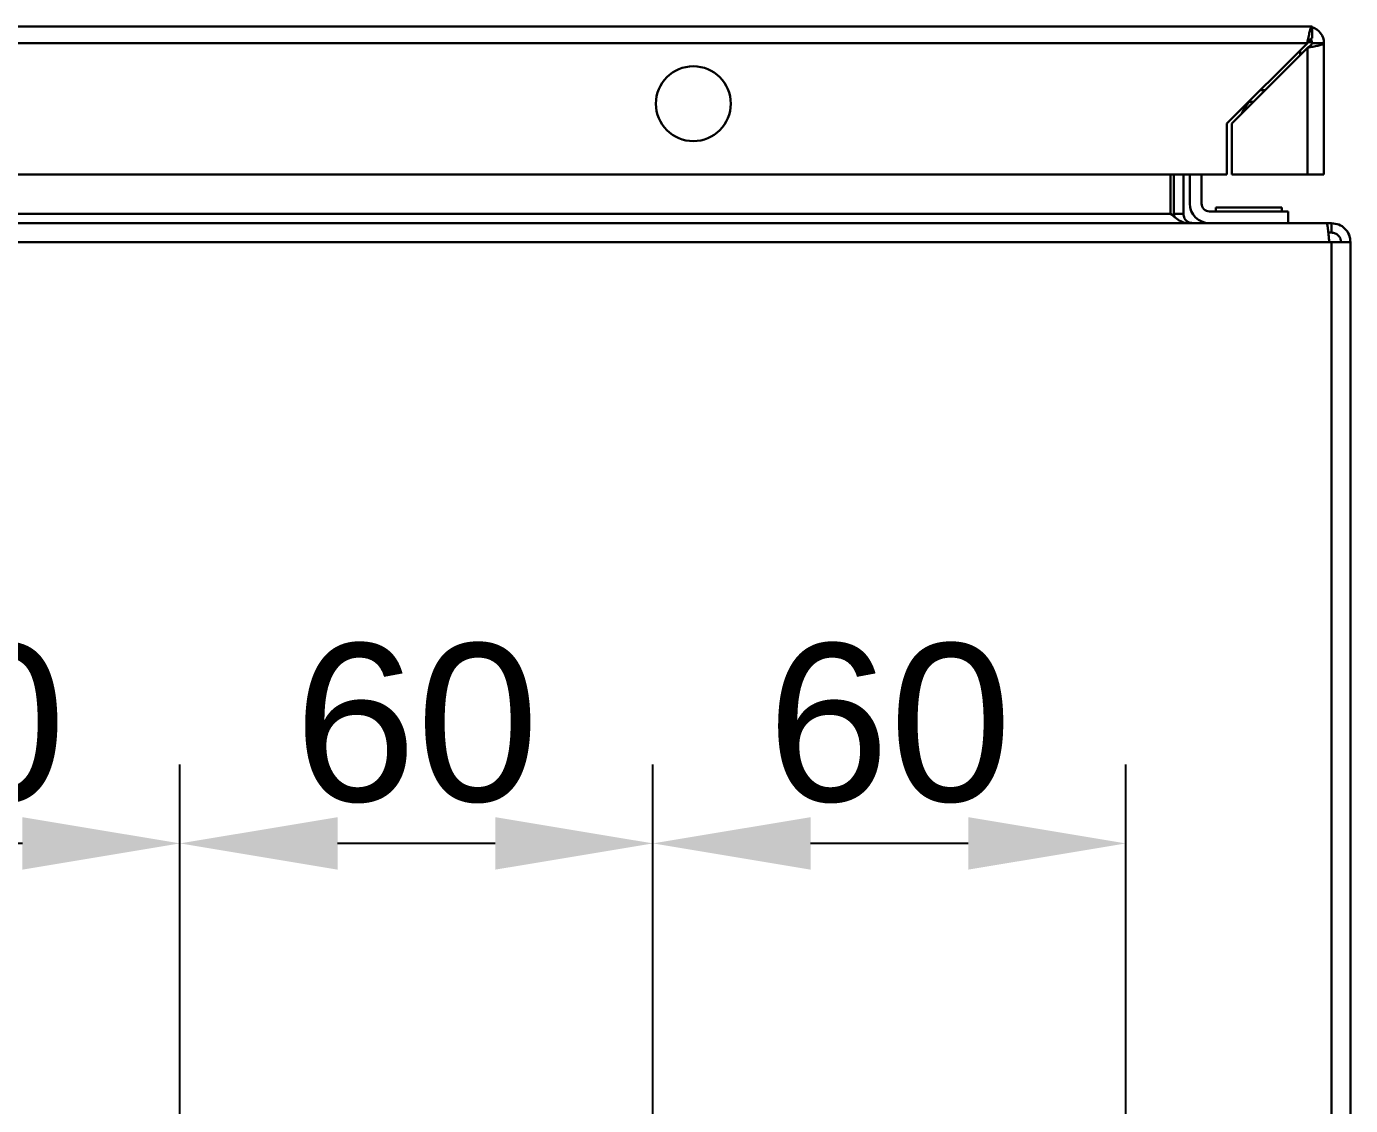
# Model space of a CAD drawing. Header units: millimetres. Extents: x 0 to 53000, y -591 to 24400.
# Drawn here: x 5017.8 to 5185.7, y 2266.7 to 2403.7 of the extents above; entities that cross this region are included whole.
import ezdxf

# ---------------------------------------------------------------- set-up
doc = ezdxf.new("R2010")
doc.units = ezdxf.units.MM
doc.layers.add('Основная', color=7, linetype='Continuous', lineweight=30)
doc.layers.add('размеры', color=3, linetype='Continuous')
doc.styles.get("Standard").update_dxf_attribs({"font": 'arial.ttf'})
doc.dimstyles.new('ISO2', dxfattribs={"dimtxt": 20, "dimasz": 20, "dimexe": 10, "dimexo": 5, "dimgap": 5, "dimtad": 1, "dimdec": 4, "dimdsep": 46, "dimlunit": 6, "dimtxsty": 'Standard', "dimcen": 20, "dimadec": 0, "dimazin": 0, "dimtfac": 1, "dimtdec": 4, "dimtmove": 0, "dimatfit": 3, "dimfxl": 1, "dimtolj": 1, "dimtzin": 0, "dimarcsym": 0})

# ---------------------------------------------------------------- blocks, each defined once
blk = doc.blocks.new('*D359')
at = {"layer": 'Defpoints', "color": 0, "transparency": 16777216}
for p in [(5097.23, 2300), (5097.23, 2187.22), (5157.23, 2187.22)]:
    blk.add_point(p, dxfattribs=at)
at = {"layer": 'размеры', "color": 0, "lineweight": -2, "transparency": 16777216}
for p, q in [((5097.23, 2192.22), (5097.23, 2310)), ((5157.23, 2192.22), (5157.23, 2310)), ((5137.23, 2300), (5117.23, 2300))]:
    blk.add_line(p, q, dxfattribs=at)
at = {"layer": 'размеры', "color": 0, "transparency": 16777216}
for points in [[(5117.23, 2303.33), (5117.23, 2296.67), (5097.23, 2300)], [(5137.23, 2303.33), (5137.23, 2296.67), (5157.23, 2300)]]:
    blk.add_solid(points, dxfattribs=at)
at = {"layer": 'размеры', "color": 0, "transparency": 16777216, "insert": (5127.23, 2315.21), "char_height": 20, "attachment_point": 5}
blk.add_mtext('\\A1;60', dxfattribs=at)
blk = doc.blocks.new('*D375')
at = {"layer": 'Defpoints', "color": 0, "transparency": 16777216}
for p in [(5037.23, 2300), (5037.23, 2187.22), (5097.23, 2187.22)]:
    blk.add_point(p, dxfattribs=at)
at = {"layer": 'размеры', "color": 0, "lineweight": -2, "transparency": 16777216}
for p, q in [((5037.23, 2192.22), (5037.23, 2310)), ((5097.23, 2192.22), (5097.23, 2310)), ((5077.23, 2300), (5057.23, 2300))]:
    blk.add_line(p, q, dxfattribs=at)
at = {"layer": 'размеры', "color": 0, "transparency": 16777216}
for points in [[(5057.23, 2303.33), (5057.23, 2296.67), (5037.23, 2300)], [(5077.23, 2303.33), (5077.23, 2296.67), (5097.23, 2300)]]:
    blk.add_solid(points, dxfattribs=at)
at = {"layer": 'размеры', "color": 0, "transparency": 16777216, "insert": (5067.23, 2315.21), "char_height": 20, "attachment_point": 5}
blk.add_mtext('\\A1;60', dxfattribs=at)
blk = doc.blocks.new('*D406')
at = {"layer": 'Defpoints', "color": 0, "transparency": 16777216}
for p in [(4977.23, 2300), (4977.23, 2187.22), (5037.23, 2187.22)]:
    blk.add_point(p, dxfattribs=at)
at = {"layer": 'размеры', "color": 0, "lineweight": -2, "transparency": 16777216}
for p, q in [((4977.23, 2192.22), (4977.23, 2310)), ((5037.23, 2192.22), (5037.23, 2310)), ((5017.23, 2300), (4997.23, 2300))]:
    blk.add_line(p, q, dxfattribs=at)
at = {"layer": 'размеры', "color": 0, "transparency": 16777216}
for points in [[(4997.23, 2303.33), (4997.23, 2296.67), (4977.23, 2300)], [(5017.23, 2303.33), (5017.23, 2296.67), (5037.23, 2300)]]:
    blk.add_solid(points, dxfattribs=at)
at = {"layer": 'размеры', "color": 0, "transparency": 16777216, "insert": (5007.23, 2315.21), "char_height": 20, "attachment_point": 5}
blk.add_mtext('\\A1;60', dxfattribs=at)

msp = doc.modelspace()

# ---------------------------------------------------------------- linework, layer by layer
at = {"layer": 'Основная', "linetype": 'Continuous'}
for p, q in [((5180.25345, 2403.68153), (4587.45346, 2403.68153)), ((5180.85346, 2403.68153), (5180.25345, 2403.68153)), ((5180.85346, 2403.68153), (5180.85346, 2403.59398)), ((5180.85346, 2403.59398), (5180.85346, 2402.18152)), ((4587.45346, 2401.58152), (5180.25345, 2401.58152)), ((5170.05346, 2391.38153), (5180.25345, 2401.58152)), ((5180.25345, 2400.98153), (5170.65344, 2391.38153)), ((5179.35345, 2400.68152), (5179.35345, 2400.08153)), ((5180.25345, 2400.98153), (5180.25345, 2384.88152)), ((5180.31878, 2401.68152), (5180.84506, 2401.68152)), ((5180.85346, 2401.58152), (5182.35344, 2401.58152)), ((5182.35344, 2384.88152), (5182.35344, 2401.58152)), ((5174.28869, 2395.61678), (5174.88871, 2395.61678)), ((5173.38869, 2394.11677), (5172.78868, 2394.11677)), ((5171.92293, 2392.65099), (5172.13348, 2393.11677)), ((5172.13348, 2393.11677), (5172.29122, 2393.0193)), ((5170.05346, 2384.88152), (5170.05346, 2391.38153)), ((5170.65344, 2391.38153), (5170.65344, 2384.88152)), ((4597.65345, 2384.88152), (5170.05346, 2384.88152)), ((5162.90188, 2384.88152), (5162.90188, 2379.91677)), ((5163.32615, 2384.88152), (5163.32615, 2379.91677)), ((5164.52617, 2384.88152), (5164.52617, 2379.91677)), ((5165.32615, 2381.21678), (5165.32615, 2384.88152)), ((5166.82616, 2384.88152), (5166.82616, 2381.21678)), ((5170.65344, 2384.88152), (5180.25345, 2384.88152)), ((5180.25345, 2384.88152), (5182.35344, 2384.88152)), ((5167.82615, 2380.21677), (5177.82617, 2380.21677)), ((5168.62616, 2380.71678), (5168.62616, 2380.21677)), ((5168.62616, 2380.71678), (5177.02616, 2380.71678)), ((5177.02616, 2380.21677), (5177.02616, 2380.71678)), ((5177.82617, 2380.21677), (5177.82617, 2378.71678)), ((5182.68976, 2378.71678), (4588.76256, 2378.71678)), ((4608.55043, 2379.91677), (5162.90188, 2379.91677)), ((5163.41109, 2379.49742), (5163.32615, 2379.91677)), ((5163.32615, 2379.91677), (5164.52617, 2379.91677)), ((5183.32616, 2378.71678), (5182.68976, 2378.71678)), ((5183.32616, 2377.51677), (5183.32616, 2378.71678)), ((5183.32616, 2377.51677), (5182.91164, 2377.51677)), ((5183.02617, 2376.31678), (4589.42616, 2376.31678)), ((5183.02617, 2376.31678), (5183.32616, 2376.31678)), ((5183.32616, 2376.31678), (5183.32616, 2106.11677)), ((5185.72617, 2376.31678), (5183.32616, 2376.31678)), ((5185.72617, 2106.11677), (5185.72617, 2376.31678))]:
    msp.add_line(p, q, dxfattribs=at)
at = {"layer": 'Основная', "linetype": 'Continuous', "flags": 128}
msp.add_lwpolyline([(5172.15714, 2393.10217), (5172.74073, 2393.96701), (5172.87446, 2394.11677)], dxfattribs=at)
at = {"layer": 'Основная', "linetype": 'Continuous'}
msp.add_circle((5102.35345, 2393.88152), 4.75, dxfattribs=at)
for centre, radius, start, end in [((5180.25345, 2401.58152), 0.6, 0, 53.1181811), ((5180.25345, 2401.58152), 2.1, 0, 73.3984504), ((5167.82616, 2381.21677), 2.5, 180, 270), ((5167.82616, 2381.21677), 1, 180, 270)]:
    msp.add_arc(centre, radius, start, end, dxfattribs=at)
for points, knots in [([(5180.25345, 2401.58152), (5180.30052, 2401.8402), (5180.3913, 2402.33909), (5180.5256, 2402.98207), (5180.65659, 2403.44298), (5180.76608, 2403.65657), (5180.83152, 2403.67526), (5180.85346, 2403.68153)], [0, 0, 0, 0, 0.235056864, 0.453338999, 0.671614865, 0.889888144, 1, 1, 1, 1]), ([(5180.85346, 2402.18152), (5180.80345, 2402.1725), (5180.70344, 2402.15447), (5180.55343, 2402.01571), (5180.40345, 2401.8174), (5180.30345, 2401.66015), (5180.25345, 2401.58152)], [0, 0, 0, 0, 0.250020976, 0.500002903, 0.750006746, 1, 1, 1, 1]), ([(5182.35344, 2401.58152), (5182.32564, 2401.53445), (5182.27201, 2401.44368), (5181.87083, 2401.30935), (5181.30995, 2401.17839), (5180.7336, 2401.06889), (5180.37402, 2401.00346), (5180.25345, 2400.98153)], [0, 0, 0, 0, 0.235057603, 0.4533404678, 0.6716162172, 0.8898969721, 1, 1, 1, 1]), ([(5180.25345, 2400.98153), (5180.33207, 2401.03153), (5180.48931, 2401.13154), (5180.68764, 2401.2815), (5180.82639, 2401.43154), (5180.84444, 2401.53153), (5180.85346, 2401.58152)], [0, 0, 0, 0, 0.249983868, 0.499998768, 0.749989601, 1, 1, 1, 1]), ([(5165.08976, 2378.71678), (5164.84939, 2378.74846), (5164.36801, 2378.81191), (5163.63885, 2379.28598), (5163.14982, 2379.70455), (5162.90188, 2379.91677)], [0, 0, 0, 0, 0.329623581, 0.660127442, 1, 1, 1, 1]), ([(5164.52617, 2379.91677), (5164.55784, 2379.71101), (5164.62127, 2379.29895), (5165.09538, 2378.81691), (5165.51395, 2378.75046), (5165.72616, 2378.71678)], [0, 0, 0, 0, 0.329624829, 0.660125268, 1, 1, 1, 1]), ([(5183.02617, 2376.31678), (5182.99814, 2376.63127), (5182.94207, 2377.26025), (5182.85797, 2378.05355), (5182.77386, 2378.60855), (5182.71779, 2378.6807), (5182.68976, 2378.71678)], [0, 0, 0, 0, 0.249997807, 0.499998065, 0.749998323, 1, 1, 1, 1]), ([(5183.32616, 2378.71678), (5183.64065, 2378.6807), (5184.26963, 2378.60855), (5185.06294, 2378.05355), (5185.61794, 2377.26025), (5185.6901, 2376.63127), (5185.72617, 2376.31678)], [0, 0, 0, 0, 0.250001677, 0.500001935, 0.750002193, 1, 1, 1, 1]), ([(5183.32616, 2377.51677), (5183.48341, 2377.49873), (5183.7979, 2377.46266), (5184.19455, 2377.18516), (5184.47203, 2376.7885), (5184.50811, 2376.47402), (5184.52615, 2376.31678)], [0, 0, 0, 0, 0.2500036533, 0.5000059209, 0.7500039063, 1, 1, 1, 1])]:
    msp.add_open_spline(points, degree=3, knots=knots, dxfattribs=at)

# ---------------------------------------------------------------- dimensions: what is measured, and where the dimension line sits
at = {"layer": 'размеры'}
for base, p1, p2, picture, middle in [((4977.22615, 2300), (5037.22615, 2187.21677), (4977.22615, 2187.21677), '*D406', (5007.22615, 2315.21146)), ((5037.22615, 2300), (5097.22615, 2187.21677), (5037.22615, 2187.21677), '*D375', (5067.22615, 2315.21146)), ((5097.22615, 2300), (5157.22615, 2187.21677), (5097.22615, 2187.21677), '*D359', (5127.22615, 2315.21146))]:
    dim = msp.add_linear_dim(base=base, p1=p1, p2=p2, dimstyle='ISO2', dxfattribs=at)
    dim.commit()
    dim.dimension.update_dxf_attribs({"geometry": picture, "text_midpoint": middle})

doc.saveas('drawing.dxf')
